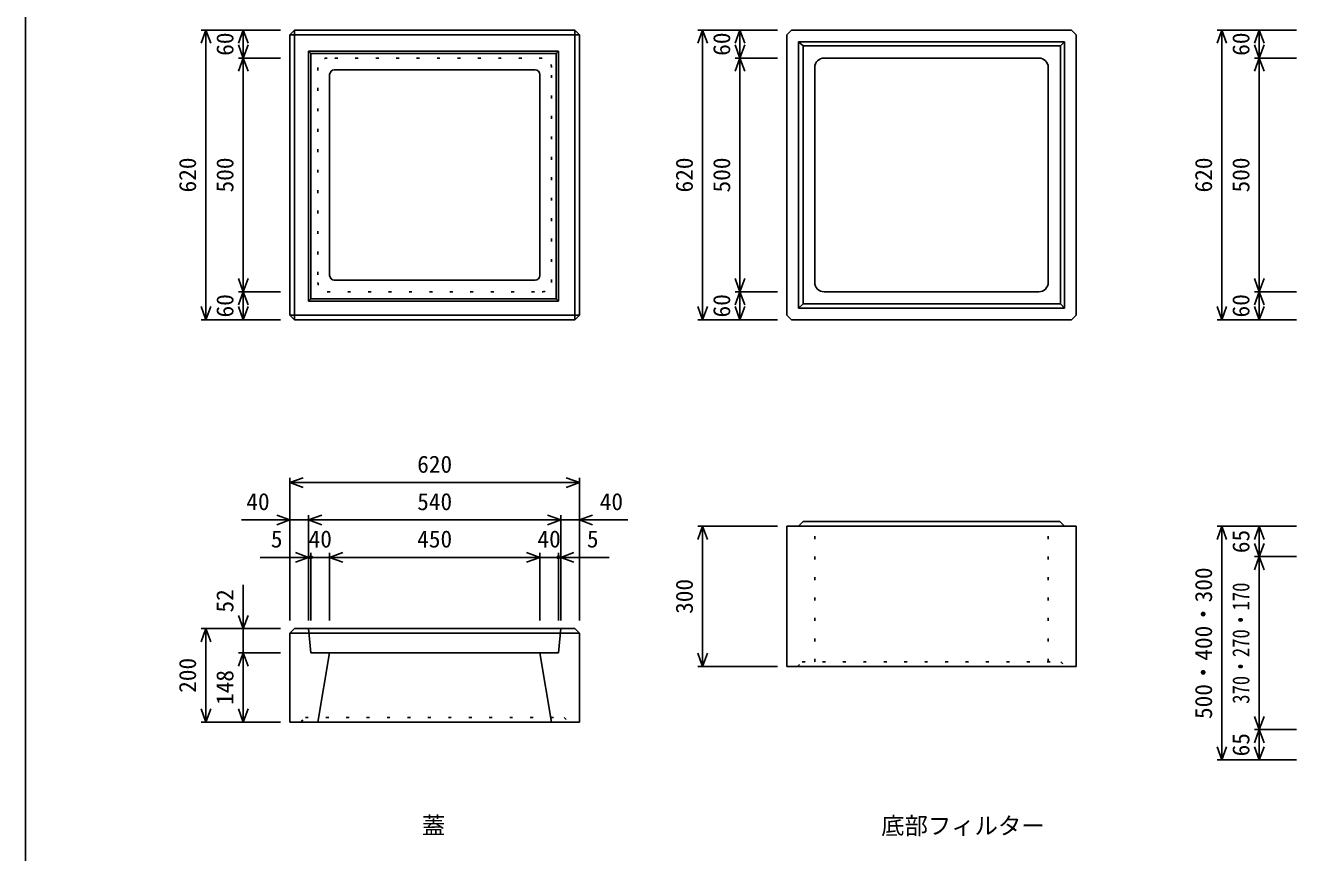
# Model space of a CAD drawing. Units: millimetres, scale not verified. Extents: x 12 to 21012, y 0 to 14850.
# Drawn here: x 9362 to 12084, y 10710 to 12480 of the extents above; entities that cross this region are included whole.
import ezdxf
from ezdxf.enums import TextEntityAlignment as Align

# ---------------------------------------------------------------- set-up
doc = ezdxf.new("R2010")
doc.units = ezdxf.units.MM
doc.header["$LTSCALE"] = 25
doc.linetypes.add('DOTTED', pattern=[1.75, 0.25, -1.5])
for name, color, linetype, lineweight in [('DIM', 7, 'Continuous', 25), ('OUTLINE', 3, 'Continuous', 25), ('OUTLINE2', 4, 'DOTTED', 25), ('TXT', 7, 'Continuous', 25)]:
    doc.layers.add(name, color=color, linetype=linetype, lineweight=lineweight)
doc.styles.add('ＭＳ ゴシック', font='')
doc.styles.get('ＭＳ ゴシック').set_extended_font_data('MS Gothic')

msp = doc.modelspace()

# ---------------------------------------------------------------- linework, layer by layer
at = {"layer": 'DIM'}
for p, q in [((9748.9, 12470.32), (9738.64, 12442.13)), ((9738.9, 12470.32), (9908.9, 12470.32)), ((9748.9, 12470.32), (9748.9, 11850.32)), ((9759.16, 12442.13), (9748.9, 12470.32)), ((9828.9, 12470.32), (9818.64, 12442.13)), ((9828.9, 12470.32), (9828.9, 12410.32)), ((9839.16, 12442.13), (9828.9, 12470.32)), ((10812.59, 12470.32), (10802.33, 12442.13)), ((10802.59, 12470.32), (10972.59, 12470.32)), ((10812.59, 12470.32), (10812.59, 11850.32)), ((10822.85, 12442.13), (10812.59, 12470.32)), ((10892.59, 12470.32), (10882.33, 12442.13)), ((10892.59, 12470.32), (10892.59, 12410.32)), ((10902.85, 12442.13), (10892.59, 12470.32)), ((11924.37, 12470.32), (11914.11, 12442.13)), ((11914.37, 12470.32), (12084.37, 12470.32)), ((11924.37, 12470.32), (11924.37, 11850.32)), ((11934.63, 12442.13), (11924.37, 12470.32)), ((12004.37, 12470.32), (11994.11, 12442.13)), ((12004.37, 12470.32), (12004.37, 12410.32)), ((12014.63, 12442.13), (12004.37, 12470.32)), ((9828.9, 12410.32), (9818.64, 12438.51)), ((9839.16, 12438.51), (9828.9, 12410.32)), ((10892.59, 12410.32), (10882.33, 12438.51)), ((10902.85, 12438.51), (10892.59, 12410.32)), ((12004.37, 12410.32), (11994.11, 12438.51)), ((12014.63, 12438.51), (12004.37, 12410.32)), ((9828.9, 12410.32), (9818.64, 12382.13)), ((9818.9, 12410.32), (9908.9, 12410.32)), ((9828.9, 12410.32), (9828.9, 11910.32)), ((9839.16, 12382.13), (9828.9, 12410.32)), ((10892.59, 12410.32), (10882.33, 12382.13)), ((10882.59, 12410.32), (10972.59, 12410.32)), ((10892.59, 12410.32), (10892.59, 11910.32)), ((10902.85, 12382.13), (10892.59, 12410.32)), ((12004.37, 12410.32), (11994.11, 12382.13)), ((11994.37, 12410.32), (12084.37, 12410.32)), ((12004.37, 12410.32), (12004.37, 11910.32)), ((12014.63, 12382.13), (12004.37, 12410.32)), ((9828.9, 11910.32), (9818.64, 11938.51)), ((9839.16, 11938.51), (9828.9, 11910.32)), ((10892.59, 11910.32), (10882.33, 11938.51)), ((10902.85, 11938.51), (10892.59, 11910.32)), ((12004.37, 11910.32), (11994.11, 11938.51)), ((12014.63, 11938.51), (12004.37, 11910.32)), ((9828.9, 11910.32), (9818.64, 11882.13)), ((9818.9, 11910.32), (9908.9, 11910.32)), ((9828.9, 11910.32), (9828.9, 11850.32)), ((9839.16, 11882.13), (9828.9, 11910.32)), ((10892.59, 11910.32), (10882.33, 11882.13)), ((10882.59, 11910.32), (10972.59, 11910.32)), ((10892.59, 11910.32), (10892.59, 11850.32)), ((10902.85, 11882.13), (10892.59, 11910.32)), ((12004.37, 11910.32), (11994.11, 11882.13)), ((11994.37, 11910.32), (12084.37, 11910.32)), ((12004.37, 11910.32), (12004.37, 11850.32)), ((12014.63, 11882.13), (12004.37, 11910.32)), ((9748.9, 11850.32), (9738.64, 11878.51)), ((9759.16, 11878.51), (9748.9, 11850.32)), ((9828.9, 11850.32), (9818.64, 11878.51)), ((9839.16, 11878.51), (9828.9, 11850.32)), ((10812.59, 11850.32), (10802.33, 11878.51)), ((10822.85, 11878.51), (10812.59, 11850.32)), ((10892.59, 11850.32), (10882.33, 11878.51)), ((10902.85, 11878.51), (10892.59, 11850.32)), ((11924.37, 11850.32), (11914.11, 11878.51)), ((11934.63, 11878.51), (11924.37, 11850.32)), ((12004.37, 11850.32), (11994.11, 11878.51)), ((12014.63, 11878.51), (12004.37, 11850.32)), ((9738.9, 11850.32), (9908.9, 11850.32)), ((10802.59, 11850.32), (10972.59, 11850.32)), ((11914.37, 11850.32), (12084.37, 11850.32)), ((9928.9, 11501.92), (9957.09, 11512.18)), ((9928.9, 11511.92), (9928.9, 11431.92)), ((10548.9, 11501.92), (9928.9, 11501.92)), ((9957.09, 11491.66), (9928.9, 11501.92)), ((10548.9, 11501.92), (10520.71, 11512.18)), ((10520.71, 11491.66), (10548.9, 11501.92)), ((10548.9, 11511.92), (10548.9, 11431.92)), ((9928.9, 11421.92), (9900.71, 11432.18)), ((9928.9, 11431.92), (9928.9, 11206.92)), ((9968.9, 11421.92), (9997.09, 11432.18)), ((9968.9, 11431.92), (9968.9, 11351.92)), ((10508.9, 11421.92), (10480.71, 11432.18)), ((10508.9, 11431.92), (10508.9, 11351.92)), ((10548.9, 11421.92), (10577.09, 11432.18)), ((10548.9, 11431.92), (10548.9, 11206.92)), ((9928.9, 11421.92), (9825.38, 11421.92)), ((9900.71, 11411.66), (9928.9, 11421.92)), ((9968.9, 11421.92), (9928.9, 11421.92)), ((10508.9, 11421.92), (9968.9, 11421.92)), ((9997.09, 11411.66), (9968.9, 11421.92)), ((10480.71, 11411.66), (10508.9, 11421.92)), ((10548.9, 11421.92), (10508.9, 11421.92)), ((10548.9, 11421.92), (10652.42, 11421.92)), ((10577.09, 11411.66), (10548.9, 11421.92)), ((10812.59, 11408.4), (10802.33, 11380.21)), ((10802.59, 11408.4), (10972.59, 11408.4)), ((10812.59, 11408.4), (10812.59, 11108.4)), ((10822.85, 11380.21), (10812.59, 11408.4)), ((11924.37, 11408.4), (11914.11, 11380.21)), ((11914.37, 11408.4), (12084.37, 11408.4)), ((11924.37, 11408.4), (11924.37, 10908.4)), ((11934.63, 11380.21), (11924.37, 11408.4)), ((12004.37, 11408.4), (11994.11, 11380.21)), ((12004.37, 11408.4), (12004.37, 11343.4)), ((12014.63, 11380.21), (12004.37, 11408.4)), ((9968.9, 11341.92), (9940.71, 11352.18)), ((9968.9, 11351.92), (9968.9, 11206.92)), ((9973.9, 11351.92), (9973.9, 11206.92)), ((10013.9, 11341.92), (10042.09, 11352.18)), ((10013.9, 11351.92), (10013.9, 11206.92)), ((10463.9, 11341.92), (10435.71, 11352.18)), ((10463.9, 11351.92), (10463.9, 11206.92)), ((10503.9, 11351.92), (10503.9, 11206.92)), ((10508.9, 11341.92), (10537.09, 11352.18)), ((10508.9, 11351.92), (10508.9, 11206.92)), ((12004.37, 11343.4), (11994.11, 11371.59)), ((12014.63, 11371.59), (12004.37, 11343.4)), ((9968.9, 11341.92), (9865.38, 11341.92)), ((9940.71, 11331.66), (9968.9, 11341.92)), ((9973.9, 11341.92), (9968.9, 11341.92)), ((10013.9, 11341.92), (9973.9, 11341.92)), ((10463.9, 11341.92), (10013.9, 11341.92)), ((10042.09, 11331.66), (10013.9, 11341.92)), ((10435.71, 11331.66), (10463.9, 11341.92)), ((10503.9, 11341.92), (10463.9, 11341.92)), ((10508.9, 11341.92), (10503.9, 11341.92)), ((10508.9, 11341.92), (10612.42, 11341.92)), ((10537.09, 11331.66), (10508.9, 11341.92)), ((12004.37, 11343.4), (11994.11, 11315.21)), ((11994.37, 11343.4), (12084.37, 11343.4)), ((12004.37, 11343.4), (12004.37, 10973.4)), ((12014.63, 11315.21), (12004.37, 11343.4)), ((9828.9, 11189.42), (9828.9, 11283.19)), ((9828.9, 11189.42), (9818.64, 11217.61)), ((9839.16, 11217.61), (9828.9, 11189.42)), ((9748.9, 11189.42), (9738.64, 11161.23)), ((9738.9, 11189.42), (9908.9, 11189.42)), ((9748.9, 11189.42), (9748.9, 10989.42)), ((9759.16, 11161.23), (9748.9, 11189.42)), ((9828.9, 11189.42), (9828.9, 11137.42)), ((9828.9, 11137.42), (9818.64, 11109.23)), ((9818.9, 11137.42), (9908.9, 11137.42)), ((9828.9, 11137.42), (9828.9, 10989.42)), ((9839.16, 11109.23), (9828.9, 11137.42)), ((10812.59, 11108.4), (10802.33, 11136.59)), ((10822.85, 11136.59), (10812.59, 11108.4)), ((10802.59, 11108.4), (10972.59, 11108.4)), ((9748.9, 10989.42), (9738.64, 11017.61)), ((9759.16, 11017.61), (9748.9, 10989.42)), ((9828.9, 10989.42), (9818.64, 11017.61)), ((9839.16, 11017.61), (9828.9, 10989.42)), ((12004.37, 10973.4), (11994.11, 11001.59)), ((12014.63, 11001.59), (12004.37, 10973.4)), ((9738.9, 10989.42), (9908.9, 10989.42)), ((12004.37, 10973.4), (11994.11, 10945.21)), ((11994.37, 10973.4), (12084.37, 10973.4)), ((12004.37, 10973.4), (12004.37, 10908.4)), ((12014.63, 10945.21), (12004.37, 10973.4)), ((11924.37, 10908.4), (11914.11, 10936.59)), ((11934.63, 10936.59), (11924.37, 10908.4)), ((12004.37, 10908.4), (11994.11, 10936.59)), ((12014.63, 10936.59), (12004.37, 10908.4)), ((11914.37, 10908.4), (12084.37, 10908.4))]:
    msp.add_line(p, q, dxfattribs=at)
for centre in [(9973.9, 11341.92), (10503.9, 11341.92)]:
    msp.add_circle(centre, 3, dxfattribs=at)
at = {"layer": 'OUTLINE'}
for p, q in [((9928.9, 12460.32), (9938.9, 12470.32)), ((9938.9, 11850.32), (9938.9, 12470.32)), ((9938.9, 12470.32), (10538.9, 12470.32)), ((10538.9, 11850.32), (10538.9, 12470.32)), ((10548.9, 12460.32), (10538.9, 12470.32)), ((10992.59, 12460.32), (11002.59, 12470.32)), ((11002.59, 12470.32), (11602.59, 12470.32)), ((11602.59, 12470.32), (11612.59, 12460.32)), ((10548.9, 12460.32), (9928.9, 12460.32)), ((9928.9, 12460.32), (9928.9, 11860.32)), ((10548.9, 11860.32), (10548.9, 12460.32)), ((10992.59, 12460.32), (10992.59, 11860.32)), ((11587.59, 12445.32), (11017.59, 12445.32)), ((11017.59, 11875.32), (11017.59, 12445.32)), ((11017.59, 12445.32), (11027.59, 12436.32)), ((11578.59, 12436.32), (11587.59, 12445.32)), ((11587.59, 11875.32), (11587.59, 12445.32)), ((11612.59, 11860.32), (11612.59, 12460.32)), ((10503.9, 12425.32), (9968.9, 12425.32)), ((9968.9, 11890.32), (9968.9, 12425.32)), ((9968.9, 12425.32), (9973.9, 12420.32)), ((10498.9, 12420.32), (9973.9, 12420.32)), ((9973.9, 11895.32), (9973.9, 12420.32)), ((10498.9, 12420.32), (10503.9, 12425.32)), ((10498.9, 11895.32), (10498.9, 12420.32)), ((10503.9, 11890.32), (10503.9, 12425.32)), ((11578.59, 12436.32), (11027.59, 12436.32)), ((11027.59, 11884.32), (11027.59, 12436.32)), ((11578.59, 11884.32), (11578.59, 12436.32)), ((10453.9, 12385.32), (10023.9, 12385.32)), ((11052.59, 12390.32), (11052.59, 11930.32)), ((11532.59, 12410.32), (11072.59, 12410.32)), ((11552.59, 11930.32), (11552.59, 12390.32)), ((10013.9, 11945.32), (10013.9, 12375.32)), ((10463.9, 11945.32), (10463.9, 12375.32)), ((10023.9, 11935.32), (10453.9, 11935.32)), ((9973.9, 11895.32), (9968.9, 11890.32)), ((10498.9, 11895.32), (9973.9, 11895.32)), ((10498.9, 11895.32), (10503.9, 11890.32)), ((11072.59, 11910.32), (11532.59, 11910.32)), ((10503.9, 11890.32), (9968.9, 11890.32)), ((11027.59, 11884.32), (11017.59, 11875.32)), ((11587.59, 11875.32), (11017.59, 11875.32)), ((11578.59, 11884.32), (11027.59, 11884.32)), ((11578.59, 11884.32), (11587.59, 11875.32)), ((10548.9, 11860.32), (9928.9, 11860.32)), ((9938.9, 11850.32), (9928.9, 11860.32)), ((9938.9, 11850.32), (10538.9, 11850.32)), ((10548.9, 11860.32), (10538.9, 11850.32)), ((10992.59, 11860.32), (11002.59, 11850.32)), ((11002.59, 11850.32), (11602.59, 11850.32)), ((11612.59, 11860.32), (11602.59, 11850.32)), ((11612.59, 11408.4), (10992.59, 11408.4)), ((10992.59, 11108.4), (10992.59, 11408.4)), ((11027.59, 11418.4), (11017.59, 11408.4)), ((11577.59, 11418.4), (11027.59, 11418.4)), ((11577.59, 11418.4), (11587.59, 11408.4)), ((11612.59, 11108.4), (11612.59, 11408.4)), ((9928.9, 11179.42), (9938.9, 11189.42)), ((10538.9, 11189.42), (9938.9, 11189.42)), ((9968.9, 11189.42), (9973.9, 11137.42)), ((10508.9, 11189.42), (10503.9, 11137.42)), ((10538.9, 11189.42), (10548.9, 11179.42)), ((9928.9, 11179.42), (9928.9, 10989.42)), ((9928.9, 11179.42), (10548.9, 11179.42)), ((10548.9, 11179.42), (10548.9, 10989.42)), ((10503.9, 11137.42), (9973.9, 11137.42)), ((10013.9, 11137.42), (9988.9, 10989.42)), ((10463.9, 11137.42), (10488.9, 10989.42)), ((10992.59, 11108.4), (11612.59, 11108.4)), ((9928.9, 10989.42), (10548.9, 10989.42))]:
    msp.add_line(p, q, dxfattribs=at)
for centre, radius, start, end in [((10023.9, 12375.32), 10, 90, 180), ((10453.9, 12375.32), 10, 0, 90), ((11072.59, 12390.32), 20, 90, 180), ((11532.59, 12390.32), 20, 0, 90), ((10023.9, 11945.32), 10, 180, 270), ((10453.9, 11945.32), 10, 270, 0), ((11072.59, 11930.32), 20, 180, 270), ((11532.59, 11930.32), 20, 270, 0)]:
    msp.add_arc(centre, radius, start, end, dxfattribs=at)
at = {"layer": 'OUTLINE2'}
for p, q in [((9988.9, 12390.32), (9988.9, 11930.32)), ((10468.9, 12410.32), (10008.9, 12410.32)), ((10488.9, 11930.32), (10488.9, 12390.32)), ((10008.9, 11910.32), (10468.9, 11910.32)), ((11052.59, 11118.4), (11052.59, 11408.4)), ((11552.59, 11118.4), (11552.59, 11408.4)), ((11015.59, 11108.4), (11025.59, 11118.4)), ((11025.59, 11118.4), (11579.59, 11118.4)), ((11579.59, 11118.4), (11589.59, 11108.4)), ((9951.9, 10989.42), (9961.9, 10999.42)), ((9961.9, 10999.42), (10515.9, 10999.42)), ((10515.9, 10999.42), (10525.9, 10989.42))]:
    msp.add_line(p, q, dxfattribs=at)
for centre, start, end in [((10008.9, 12390.32), 90, 180), ((10468.9, 12390.32), 0, 90), ((10008.9, 11930.32), 180, 270), ((10468.9, 11930.32), 270, 0)]:
    msp.add_arc(centre, 20, start, end, dxfattribs=at)
at = {"layer": 'TXT'}
msp.add_line((9362.5, 13132.57), (9362.5, 7972.57), dxfattribs=at)

# ---------------------------------------------------------------- texts
at = {"layer": 'DIM', "style": 'ＭＳ ゴシック'}
for s, p in [('60', (9818.9, 12415.32)), ('60', (10882.59, 12415.32)), ('60', (11994.37, 12415.32)), ('620', (9738.9, 12122.82)), ('500', (9818.9, 12122.82)), ('620', (10802.59, 12122.82)), ('500', (10882.59, 12122.82)), ('620', (11914.37, 12122.82)), ('500', (11994.37, 12122.82)), ('60', (9818.9, 11855.32)), ('60', (10882.59, 11855.32)), ('60', (11994.37, 11855.32)), ('65', (11994.37, 11350.9)), ('500・400・300', (11914.37, 10995.9)), ('52', (9818.9, 11223.77)), ('300', (10802.59, 11220.9)), ('200', (9738.9, 11051.92)), ('148', (9818.9, 11025.92)), ('65', (11994.37, 10915.9))]:
    msp.add_text(s, height=36.66, rotation=90, dxfattribs=at).set_placement(p, align=Align.BOTTOM_LEFT)
for s, p in [('620', (10201.4, 11511.92)), ('40', (9835.55, 11431.92)), ('540', (10201.4, 11431.92)), ('40', (10592.26, 11431.92)), ('5', (9888.05, 11351.92)), ('40', (9968.9, 11351.92)), ('450', (10201.4, 11351.92)), ('40', (10458.9, 11351.92)), ('5', (10564.76, 11351.92))]:
    msp.add_text(s, height=36.66, dxfattribs=at).set_placement(p, align=Align.BOTTOM_LEFT)
at = {"layer": 'DIM', "style": 'ＭＳ ゴシック', "width": 0.8}
msp.add_text('370・270・170', height=36.66, rotation=90, dxfattribs=at).set_placement((11994.37, 11028.4), align=Align.BOTTOM_LEFT)
at = {"layer": 'TXT', "style": 'ＭＳ ゴシック'}
for s, p in [('蓋', (10211.4, 10738.75)), ('底部フィルター', (11194.96, 10738.07))]:
    msp.add_text(s, height=36.66, dxfattribs=at).set_placement(p, align=Align.BOTTOM_LEFT)

doc.saveas('drawing.dxf')
